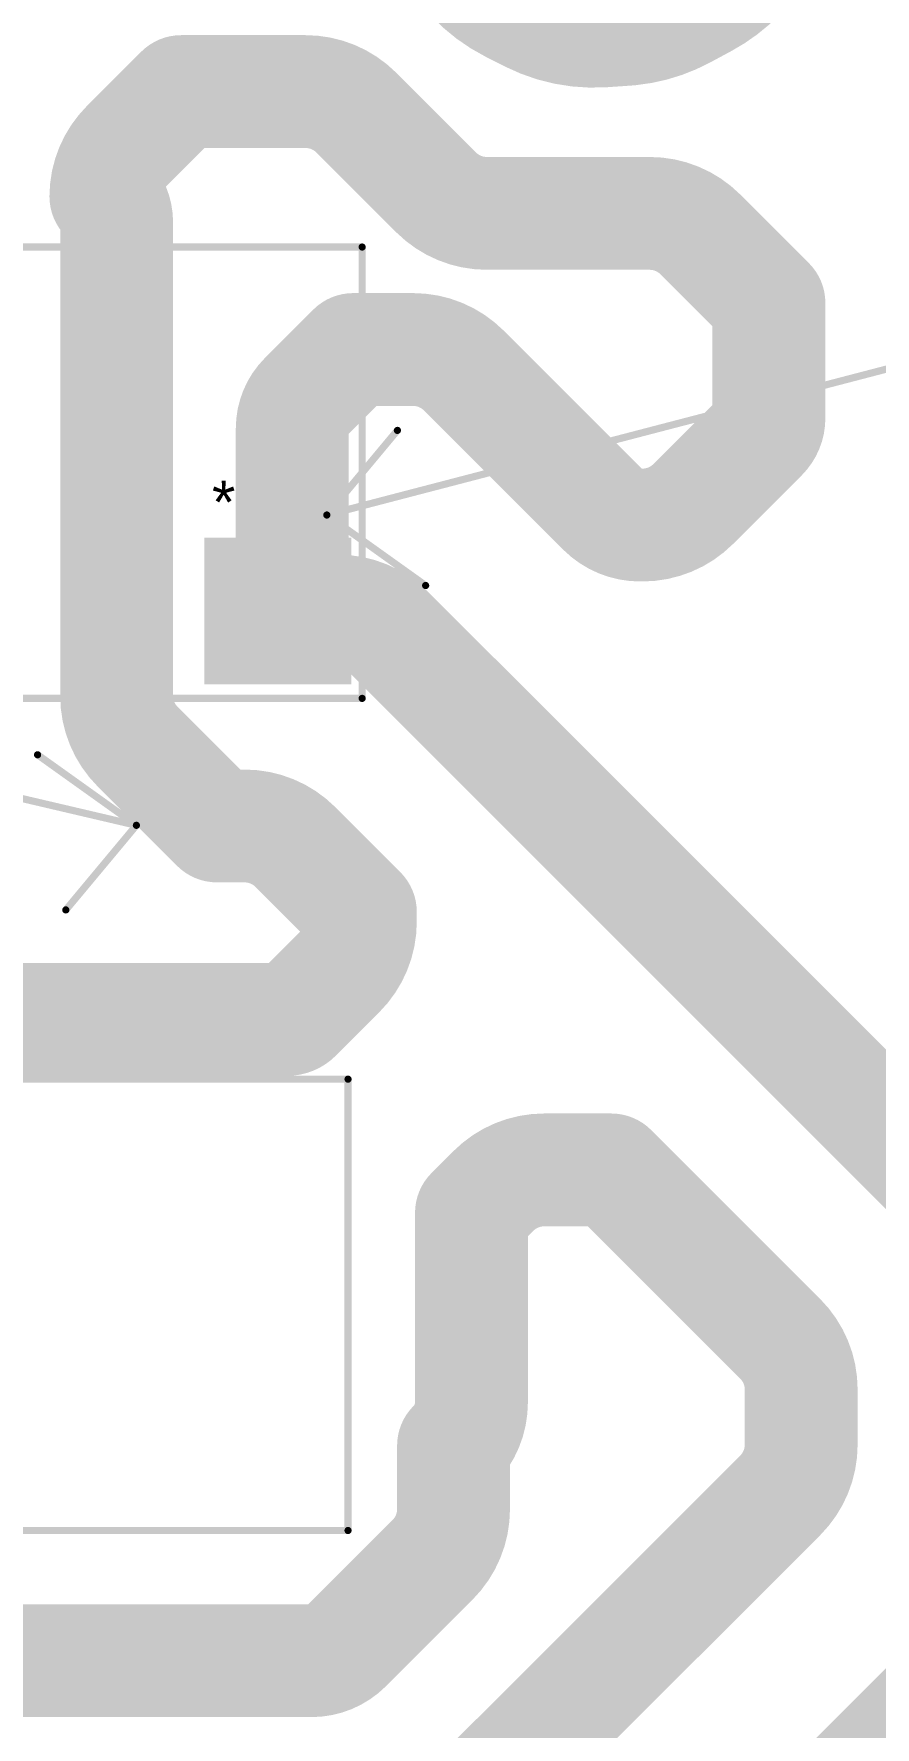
# Model space of a CAD drawing. Header units: inches. Extents: x 16 to 269, y 21 to 202.
# Drawn here: x 121.9 to 151.7, y 54.4 to 114.4 of the extents above; entities that cross this region are included whole.
import ezdxf

# ---------------------------------------------------------------- set-up
doc = ezdxf.new("R2010")
doc.units = ezdxf.units.IN
for name, color, linetype in [('B-Adhes', 7, 'Continuous'), ('B-CrtYd', 9, 'Continuous'), ('B-Cu', 76, 'Continuous'), ('B-Mask', 90, 'Continuous'), ('B-Paste', 9, 'Continuous'), ('B-SilkS', 6, 'Continuous'), ('Bottom Solder', 6, 'Continuous'), ('Cmts-User', 9, 'Continuous'), ('Dwgs-User', 9, 'Continuous'), ('Eco1-User', 9, 'Continuous'), ('Eco2-User', 9, 'Continuous'), ('Edge-Cuts', 9, 'Continuous'), ('F-Adhes', 2, 'Continuous'), ('F-CrtYd', 5, 'Continuous'), ('F-Cu', 1, 'Continuous'), ('F-Mask', 16, 'Continuous'), ('F-Paste', 136, 'Continuous'), ('F-SilkS', 130, 'Continuous'), ('Margin', 9, 'Continuous'), ('Multi-Layer', 9, 'Continuous'), ('Top Overlay', 2, 'Continuous'), ('Top Solder', 216, 'Continuous')]:
    doc.layers.add(name, color=color, linetype=linetype)
doc.styles.add('Arial', font='', dxfattribs={"height": 0.2})
doc.styles.get('Arial').set_extended_font_data('Arial')

msp = doc.modelspace()

# ---------------------------------------------------------------- hatches: boundary and pattern name
at = {"layer": 'B-Adhes'}
msp.add_hatch(color=7, dxfattribs=at).paths.add_polyline_path([(128.056, 96.48), (133.056, 96.48), (133.056, 91.48), (128.056, 91.48)])
at = {"layer": 'B-CrtYd'}
msp.add_hatch(color=7, dxfattribs=at).paths.add_polyline_path([(128.056, 96.48), (133.056, 96.48), (133.056, 91.48), (128.056, 91.48)])
at = {"layer": 'B-Cu'}
msp.add_hatch(color=7, dxfattribs=at).paths.add_polyline_path([(128.056, 96.48), (133.056, 96.48), (133.056, 91.48), (128.056, 91.48)])
at = {"layer": 'B-Mask'}
msp.add_hatch(color=7, dxfattribs=at).paths.add_polyline_path([(128.056, 96.48), (133.056, 96.48), (133.056, 91.48), (128.056, 91.48)])
at = {"layer": 'B-Paste'}
msp.add_hatch(color=7, dxfattribs=at).paths.add_polyline_path([(128.056, 96.48), (133.056, 96.48), (133.056, 91.48), (128.056, 91.48)])
at = {"layer": 'B-SilkS'}
msp.add_hatch(color=7, dxfattribs=at).paths.add_polyline_path([(128.056, 96.48), (133.056, 96.48), (133.056, 91.48), (128.056, 91.48)])
at = {"layer": 'Bottom Solder'}
msp.add_hatch(color=6, dxfattribs=at).paths.add_polyline_path([(127.954, 96.582), (133.158, 96.582), (133.158, 91.378), (127.954, 91.378)])
at = {"layer": 'Cmts-User'}
msp.add_hatch(color=7, dxfattribs=at).paths.add_polyline_path([(128.056, 96.48), (133.056, 96.48), (133.056, 91.48), (128.056, 91.48)])
at = {"layer": 'Dwgs-User'}
msp.add_hatch(color=7, dxfattribs=at).paths.add_polyline_path([(128.056, 96.48), (133.056, 96.48), (133.056, 91.48), (128.056, 91.48)])
at = {"layer": 'Eco1-User'}
msp.add_hatch(color=7, dxfattribs=at).paths.add_polyline_path([(128.056, 96.48), (133.056, 96.48), (133.056, 91.48), (128.056, 91.48)])
at = {"layer": 'Eco2-User'}
msp.add_hatch(color=7, dxfattribs=at).paths.add_polyline_path([(128.056, 96.48), (133.056, 96.48), (133.056, 91.48), (128.056, 91.48)])
at = {"layer": 'Edge-Cuts'}
msp.add_hatch(color=7, dxfattribs=at).paths.add_polyline_path([(128.056, 96.48), (133.056, 96.48), (133.056, 91.48), (128.056, 91.48)])
at = {"layer": 'F-Adhes'}
msp.add_hatch(color=7, dxfattribs=at).paths.add_polyline_path([(128.056, 96.48), (133.056, 96.48), (133.056, 91.48), (128.056, 91.48)])
at = {"layer": 'F-CrtYd'}
msp.add_hatch(color=7, dxfattribs=at).paths.add_polyline_path([(128.056, 96.48), (133.056, 96.48), (133.056, 91.48), (128.056, 91.48)])
at = {"layer": 'F-Cu'}
msp.add_hatch(color=7, dxfattribs=at).paths.add_polyline_path([(128.056, 96.48), (133.056, 96.48), (133.056, 91.48), (128.056, 91.48)])
at = {"layer": 'F-Mask'}
msp.add_hatch(color=7, dxfattribs=at).paths.add_polyline_path([(128.056, 96.48), (133.056, 96.48), (133.056, 91.48), (128.056, 91.48)])
at = {"layer": 'F-Paste'}
msp.add_hatch(color=7, dxfattribs=at).paths.add_polyline_path([(128.056, 96.48), (133.056, 96.48), (133.056, 91.48), (128.056, 91.48)])
at = {"layer": 'F-SilkS'}
msp.add_hatch(color=7, dxfattribs=at).paths.add_polyline_path([(128.056, 96.48), (133.056, 96.48), (133.056, 91.48), (128.056, 91.48)])
at = {"layer": 'Margin'}
msp.add_hatch(color=9, dxfattribs=at).paths.add_polyline_path([(128.056, 96.48), (133.056, 96.48), (133.056, 91.48), (128.056, 91.48)])
at = {"layer": 'Multi-Layer'}
msp.add_hatch(color=9, dxfattribs=at).paths.add_polyline_path([(128.056, 96.48), (133.056, 96.48), (133.056, 91.48), (128.056, 91.48)])
at = {"layer": 'Top Solder'}
msp.add_hatch(color=216, dxfattribs=at).paths.add_polyline_path([(127.954, 96.582), (133.158, 96.582), (133.158, 91.378), (127.954, 91.378)])

# ---------------------------------------------------------------- linework, layer by layer
at = {"layer": 'Dwgs-User', "const_width": 0.254}
for points in [[(132.29, 97.384), (207.04, 116.884)], [(109.54, 106.884), (133.54, 106.884)], [(133.54, 90.884), (133.54, 106.884)], [(132.29, 97.384), (134.79, 100.384)], [(70.04, 99.384), (125.54, 86.384)], [(132.29, 97.384), (135.79, 94.884)], [(109.54, 90.884), (133.54, 90.884)], [(122.04, 88.884), (125.54, 86.384)], [(123.04, 83.384), (125.54, 86.384)], [(109.04, 77.384), (133.04, 77.384)], [(133.04, 61.384), (133.04, 77.384)], [(109.04, 61.384), (133.04, 61.384)]]:
    msp.add_lwpolyline(points, dxfattribs=at)
at = {"layer": 'Dwgs-User', "const_width": 0.127}
for points in [[(133.476, 106.884, 1), (133.603, 106.884, 1)], [(133.476, 106.884, 1), (133.603, 106.884, 1)], [(134.726, 100.384, 1), (134.853, 100.384, 1)], [(132.226, 97.384, 1), (132.353, 97.384, 1)], [(132.226, 97.384, 1), (132.353, 97.384, 1)], [(132.226, 97.384, 1), (132.353, 97.384, 1)], [(135.727, 94.884, 1), (135.854, 94.884, 1)], [(133.476, 90.884, 1), (133.603, 90.884, 1)], [(133.476, 90.884, 1), (133.603, 90.884, 1)], [(121.976, 88.884, 1), (122.103, 88.884, 1)], [(125.477, 86.384, 1), (125.604, 86.384, 1)], [(125.477, 86.384, 1), (125.604, 86.384, 1)], [(125.477, 86.384, 1), (125.604, 86.384, 1)], [(122.977, 83.384, 1), (123.104, 83.384, 1)], [(132.977, 77.384, 1), (133.104, 77.384, 1)], [(132.977, 77.384, 1), (133.104, 77.384, 1)], [(132.977, 61.384, 1), (133.104, 61.384, 1)], [(132.977, 61.384, 1), (133.104, 61.384, 1)]]:
    msp.add_lwpolyline(points, format="xyb", close=True, dxfattribs=at)
at = {"layer": 'F-Cu', "const_width": 4}
for points in [[(138.824, 115.412, -0.131159), (136.903, 117.132)], [(146.896, 116.515, -0.076735), (145.679, 115.595)], [(142.087, 114.545, -0.135041), (139.488, 115.075)], [(144.92, 115.186, -0.098793), (143.049, 114.613)], [(143.049, 114.613, -0.008429), (142.881, 114.599)], [(131.536, 112.395, -0.198912), (133.332, 111.651)], [(124.46, 108.676, -0.198912), (125.204, 110.472)], [(124.46, 108.676, -0.198912), (124.841, 107.756)], [(137.958, 108.077, -0.198912), (136.162, 108.821)], [(143.728, 108.077, -0.198912), (145.524, 107.333)], [(135.346, 103.251, -0.198912), (137.142, 102.507)], [(131.064, 100.457, -0.198912), (131.513, 101.541)], [(147.955, 100.816, -0.198912), (147.701, 100.203)], [(145.27, 97.772, -0.198912), (143.474, 97.028)], [(143.383, 97.028, -0.198912), (142.082, 97.567)], [(131.064, 95.206, -0.198912), (130.556, 93.98)], [(132.679, 93.98, -0.198912), (134.475, 93.236)], [(125.585, 89.172, -0.198912), (124.841, 90.968)], [(129.377, 86.36, -0.198912), (131.173, 85.616)], [(133.477, 82.967, -0.198912), (132.733, 81.171)], [(131.191, 79.629, -0.198912), (130.884, 79.502)], [(138.194, 73.424, -0.198912), (139.99, 74.168)], [(148.354, 68.181, -0.198912), (149.098, 66.385)], [(137.414, 65.922, -0.198912), (136.779, 64.389)], [(149.098, 64.425, -0.198912), (148.354, 62.629)], [(136.779, 62.139, -0.198912), (136.035, 60.343)], [(132.969, 57.277, -0.198912), (131.743, 56.769)]]:
    msp.add_lwpolyline(points, format="xyb", dxfattribs=at)
for points in [[(138.824, 115.412), (139.242, 115.2)], [(139.242, 115.2), (139.488, 115.075)], [(144.92, 115.186), (145.679, 115.595)], [(142.087, 114.545), (142.881, 114.599)], [(125.204, 110.472), (127.127, 112.395)], [(127.127, 112.395), (131.536, 112.395)], [(133.332, 111.651), (136.162, 108.821)], [(137.958, 108.077), (143.728, 108.077)], [(124.841, 90.968), (124.841, 107.756)], [(145.524, 107.333), (147.955, 104.902)], [(147.955, 100.816), (147.955, 104.902)], [(131.513, 101.541), (133.223, 103.251)], [(133.223, 103.251), (135.346, 103.251)], [(137.142, 102.507), (142.082, 97.567)], [(131.064, 95.206), (131.064, 100.457)], [(145.27, 97.772), (147.701, 100.203)], [(143.383, 97.028), (143.474, 97.028)], [(130.556, 93.98), (132.679, 93.98)], [(134.475, 93.236), (158.133, 69.578)], [(125.585, 89.172), (128.397, 86.36)], [(128.397, 86.36), (129.377, 86.36)], [(131.173, 85.616), (133.477, 83.312)], [(133.477, 82.967), (133.477, 83.312)], [(131.191, 79.629), (132.733, 81.171)], [(111.642, 79.502), (130.884, 79.502)], [(139.99, 74.168), (142.367, 74.168)], [(142.367, 74.168), (148.354, 68.181)], [(137.414, 72.644), (138.194, 73.424)], [(137.414, 65.922), (137.414, 72.644)], [(149.098, 64.425), (149.098, 66.385)], [(136.779, 62.139), (136.779, 64.389)], [(132.57, 46.845), (148.354, 62.629)], [(132.969, 57.277), (136.035, 60.343)], [(137.65, 39.225), (158.159, 59.734)], [(111.161, 56.769), (131.743, 56.769)]]:
    msp.add_lwpolyline(points, dxfattribs=at)
at = {"layer": 'F-Cu', "const_width": 2}
for points in [[(137.824, 115.412, 1), (139.824, 115.412, 1)], [(137.824, 115.412, 1), (139.824, 115.412, 1)], [(138.242, 115.2, 1), (140.242, 115.2, 1)], [(138.242, 115.2, 1), (140.242, 115.2, 1)], [(138.488, 115.075, 1), (140.488, 115.075, 1)], [(138.488, 115.075, 1), (140.488, 115.075, 1)], [(143.92, 115.186, 1), (145.92, 115.186, 1)], [(143.92, 115.186, 1), (145.92, 115.186, 1)], [(144.679, 115.595, 1), (146.679, 115.595, 1)], [(144.679, 115.595, 1), (146.679, 115.595, 1)], [(141.087, 114.545, 1), (143.087, 114.545, 1)], [(141.087, 114.545, 1), (143.087, 114.545, 1)], [(141.881, 114.599, 1), (143.881, 114.599, 1)], [(141.881, 114.599, 1), (143.881, 114.599, 1)], [(142.049, 114.613, 1), (144.049, 114.613, 1)], [(142.049, 114.613, 1), (144.049, 114.613, 1)], [(126.127, 112.395, 1), (128.127, 112.395, 1)], [(126.127, 112.395, 1), (128.127, 112.395, 1)], [(130.536, 112.395, 1), (132.536, 112.395, 1)], [(130.536, 112.395, 1), (132.536, 112.395, 1)], [(132.332, 111.651, 1), (134.332, 111.651, 1)], [(132.332, 111.651, 1), (134.332, 111.651, 1)], [(124.204, 110.472, 1), (126.204, 110.472, 1)], [(124.204, 110.472, 1), (126.204, 110.472, 1)], [(123.46, 108.676, 1), (125.46, 108.676, 1)], [(123.46, 108.676, 1), (125.46, 108.676, 1)], [(135.162, 108.821, 1), (137.162, 108.821, 1)], [(135.162, 108.821, 1), (137.162, 108.821, 1)], [(136.958, 108.077, 1), (138.958, 108.077, 1)], [(136.958, 108.077, 1), (138.958, 108.077, 1)], [(142.728, 108.077, 1), (144.728, 108.077, 1)], [(142.728, 108.077, 1), (144.728, 108.077, 1)], [(123.841, 107.756, 1), (125.841, 107.756, 1)], [(123.841, 107.756, 1), (125.841, 107.756, 1)], [(144.524, 107.333, 1), (146.524, 107.333, 1)], [(144.524, 107.333, 1), (146.524, 107.333, 1)], [(146.955, 104.902, 1), (148.955, 104.902, 1)], [(146.955, 104.902, 1), (148.955, 104.902, 1)], [(132.223, 103.251, 1), (134.223, 103.251, 1)], [(132.223, 103.251, 1), (134.223, 103.251, 1)], [(134.346, 103.251, 1), (136.346, 103.251, 1)], [(134.346, 103.251, 1), (136.346, 103.251, 1)], [(136.142, 102.507, 1), (138.142, 102.507, 1)], [(136.142, 102.507, 1), (138.142, 102.507, 1)], [(130.513, 101.541, 1), (132.513, 101.541, 1)], [(130.513, 101.541, 1), (132.513, 101.541, 1)], [(146.955, 100.816, 1), (148.955, 100.816, 1)], [(146.955, 100.816, 1), (148.955, 100.816, 1)], [(130.064, 100.457, 1), (132.064, 100.457, 1)], [(130.064, 100.457, 1), (132.064, 100.457, 1)], [(146.701, 100.203, 1), (148.701, 100.203, 1)], [(146.701, 100.203, 1), (148.701, 100.203, 1)], [(144.27, 97.772, 1), (146.27, 97.772, 1)], [(144.27, 97.772, 1), (146.27, 97.772, 1)], [(141.082, 97.567, 1), (143.082, 97.567, 1)], [(141.082, 97.567, 1), (143.082, 97.567, 1)], [(142.383, 97.028, 1), (144.383, 97.028, 1)], [(142.383, 97.028, 1), (144.383, 97.028, 1)], [(142.474, 97.028, 1), (144.474, 97.028, 1)], [(142.474, 97.028, 1), (144.474, 97.028, 1)], [(130.064, 95.206, 1), (132.064, 95.206, 1)], [(130.064, 95.206, 1), (132.064, 95.206, 1)], [(129.556, 93.98, 1), (131.556, 93.98, 1)], [(129.556, 93.98, 1), (131.556, 93.98, 1)], [(131.679, 93.98, 1), (133.679, 93.98, 1)], [(131.679, 93.98, 1), (133.679, 93.98, 1)], [(133.475, 93.236, 1), (135.475, 93.236, 1)], [(133.475, 93.236, 1), (135.475, 93.236, 1)], [(123.841, 90.968, 1), (125.841, 90.968, 1)], [(123.841, 90.968, 1), (125.841, 90.968, 1)], [(124.585, 89.172, 1), (126.585, 89.172, 1)], [(124.585, 89.172, 1), (126.585, 89.172, 1)], [(127.397, 86.36, 1), (129.397, 86.36, 1)], [(127.397, 86.36, 1), (129.397, 86.36, 1)], [(128.377, 86.36, 1), (130.377, 86.36, 1)], [(128.377, 86.36, 1), (130.377, 86.36, 1)], [(130.173, 85.616, 1), (132.173, 85.616, 1)], [(130.173, 85.616, 1), (132.173, 85.616, 1)], [(132.477, 83.312, 1), (134.477, 83.312, 1)], [(132.477, 83.312, 1), (134.477, 83.312, 1)], [(132.477, 82.967, 1), (134.477, 82.967, 1)], [(132.477, 82.967, 1), (134.477, 82.967, 1)], [(131.733, 81.171, 1), (133.733, 81.171, 1)], [(131.733, 81.171, 1), (133.733, 81.171, 1)], [(129.884, 79.502, 1), (131.884, 79.502, 1)], [(129.884, 79.502, 1), (131.884, 79.502, 1)], [(130.191, 79.629, 1), (132.191, 79.629, 1)], [(130.191, 79.629, 1), (132.191, 79.629, 1)], [(138.99, 74.168, 1), (140.99, 74.168, 1)], [(138.99, 74.168, 1), (140.99, 74.168, 1)], [(141.367, 74.168, 1), (143.367, 74.168, 1)], [(141.367, 74.168, 1), (143.367, 74.168, 1)], [(137.194, 73.424, 1), (139.194, 73.424, 1)], [(137.194, 73.424, 1), (139.194, 73.424, 1)], [(136.414, 72.644, 1), (138.414, 72.644, 1)], [(136.414, 72.644, 1), (138.414, 72.644, 1)], [(147.354, 68.181, 1), (149.354, 68.181, 1)], [(147.354, 68.181, 1), (149.354, 68.181, 1)], [(136.414, 65.922, 1), (138.414, 65.922, 1)], [(136.414, 65.922, 1), (138.414, 65.922, 1)], [(148.098, 66.385, 1), (150.098, 66.385, 1)], [(148.098, 66.385, 1), (150.098, 66.385, 1)], [(135.779, 64.389, 1), (137.779, 64.389, 1)], [(135.779, 64.389, 1), (137.779, 64.389, 1)], [(148.098, 64.425, 1), (150.098, 64.425, 1)], [(148.098, 64.425, 1), (150.098, 64.425, 1)], [(147.354, 62.629, 1), (149.354, 62.629, 1)], [(147.354, 62.629, 1), (149.354, 62.629, 1)], [(135.779, 62.139, 1), (137.779, 62.139, 1)], [(135.779, 62.139, 1), (137.779, 62.139, 1)], [(135.035, 60.343, 1), (137.035, 60.343, 1)], [(135.035, 60.343, 1), (137.035, 60.343, 1)], [(131.969, 57.277, 1), (133.969, 57.277, 1)], [(131.969, 57.277, 1), (133.969, 57.277, 1)], [(130.743, 56.769, 1), (132.743, 56.769, 1)], [(130.743, 56.769, 1), (132.743, 56.769, 1)]]:
    msp.add_lwpolyline(points, format="xyb", close=True, dxfattribs=at)

# ---------------------------------------------------------------- texts
at = {"layer": 'Top Overlay', "style": 'Arial'}
msp.add_text('*', height=1.524, dxfattribs=at).set_placement((128.219, 97.079))

doc.saveas('drawing.dxf')
